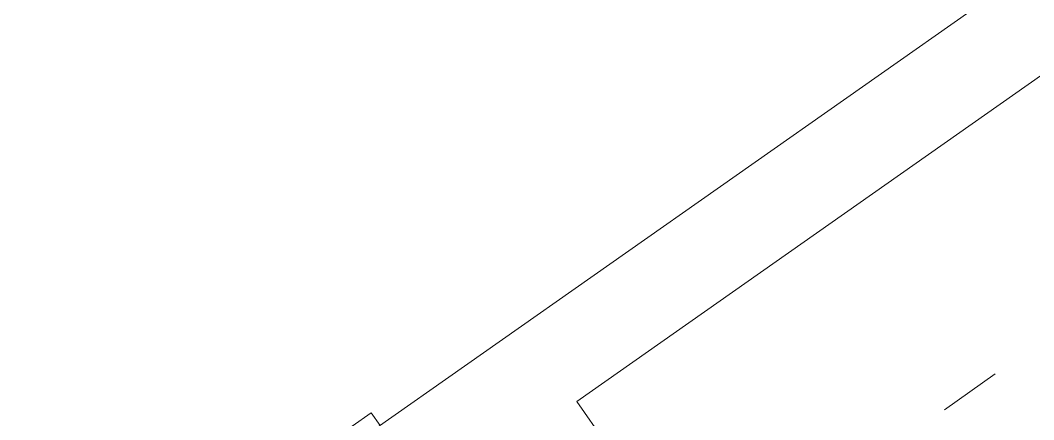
# Model space of a CAD drawing. Extents: x 274235 to 276654, y 142848 to 144425.
# Drawn here: x 276112.393 to 276114.019, y 143071.77 to 143072.412 of the extents above; entities that cross this region are included whole.
import ezdxf

# ---------------------------------------------------------------- set-up
doc = ezdxf.new("R2010")
doc.units = 0
doc.header["$LTSCALE"] = 1.5
doc.linetypes.add('ACM-G-CENTER', pattern=[50.800000000000004, 31.75, -6.350000000000001, 6.350000000000001, -6.350000000000001])
doc.layers.get('0').update_dxf_attribs({"linetype": 'CONTINUOUS', "lineweight": 0})
for name, color, linetype, lineweight in [('_ACM-A-DOOR', 1, 'CONTINUOUS', 5), ('_ACM-A-GRID', 3, 'CONTINUOUS', 5), ('_ACM-A-OTHER', 1, 'CONTINUOUS', 5), ('_ACM-A-WALL-FULL', 6, 'CONTINUOUS', 13)]:
    doc.layers.add(name, color=color, linetype=linetype, lineweight=lineweight)

# ---------------------------------------------------------------- blocks, each defined once
blk = doc.blocks.new('ACM_Door-Regular-Single - 1323_1200_ S-2217204-F5_Working')
at = {"layer": '_ACM-A-DOOR'}
for p, q in [((-695.0000000000084, -74.99999999999999), (-695.0000000000084, -99.99999999999999)), ((-695.0000000000084, -99.99999999999999), (-620.0000000000083, -99.99999999999999))]:
    blk.add_line(p, q, dxfattribs=at)
blk = doc.blocks.new('TRACK_curtain2 - FIRT-034-2847271-F5_Working')
at = {"layer": '_ACM-A-OTHER'}
for p, q in [((974.9999995255866, -800.0000001446575), (974.9999995255866, 0)), ((0, -1200.000000144636), (574.999999525609, -1200.000000144636))]:
    blk.add_line(p, q, dxfattribs=at)
blk.add_arc((574.9999995256084, -800.0000001446575), 399.999999999978, 269.9999999999996, 4.452776554048924e-14, dxfattribs=at)
blk = doc.blocks.new('5f0512')
at = {"layer": '_ACM-A-GRID', "linetype": 'ACM-G-CENTER'}
blk.add_line((-159431.5794705858, -116924.1770981264), (-105974.3069626391, -63466.90459016978), dxfattribs=at)
at = {"layer": '_ACM-A-WALL-FULL', "lineweight": 18}
for p, q in [((-125419.7433328913, -82205.23417910526), (-128813.855882584, -85599.34672879742)), ((-128477.9801615207, -85475.6030420902), (-127788.5510501986, -84786.17393076827)), ((-128102.9157793997, -85850.66742421128), (-128477.9801615207, -85475.6030420902))]:
    blk.add_line(p, q, dxfattribs=at)
at = {"layer": '_ACM-A-DOOR', "rotation": 224.9999999999936}
blk.add_blockref('ACM_Door-Regular-Single - 1323_1200_ S-2217204-F5_Working', (-129220.4422817663, -86111.99914515752), dxfattribs=at)
at = {"layer": '_ACM-A-OTHER', "rotation": 44.99999999998974}
blk.add_blockref('TRACK_curtain2 - FIRT-034-2847271-F5_Working', (-128495.6578310812, -85457.9253725292), dxfattribs=at)

msp = doc.modelspace()

# ---------------------------------------------------------------- block references
at = {"xscale": 0.0009999999999999994, "yscale": 0.001, "zscale": 0.001, "rotation": 350.1075696352769}
msp.add_blockref('5f0512', (276254.5380815538, 143133.931731411), dxfattribs=at)

doc.saveas('drawing.dxf')
